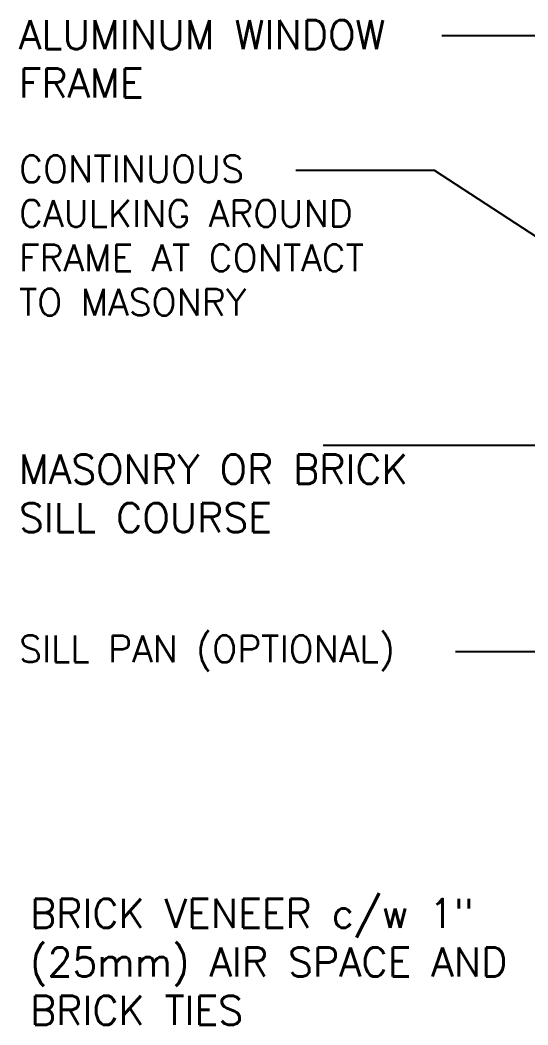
# Model space of a CAD drawing. Header units: inches. Extents: x 2869.3 to 2927.4, y 432.9 to 510.3.
# Drawn here: x 2869.27 to 2881.84, y 454.64 to 479.52 of the extents above; entities that cross this region are included whole.
import ezdxf

# ---------------------------------------------------------------- set-up
doc = ezdxf.new("R2010")
doc.units = ezdxf.units.IN
doc.header["$LTSCALE"] = 0.5
doc.header["$MEASUREMENT"] = 0
doc.layers.add('TEXT', color=4, linetype='CONTINUOUS')
doc.styles.add('DIM', font='romans.shx', dxfattribs={"width": 0.7})
doc.styles.get("Standard").update_dxf_attribs({"font": 'romans.shx'})
doc.dimstyles.new('ext_12', dxfattribs={"dimscale": 12, "dimtxt": 0.09375, "dimasz": 0.09375, "dimexe": 0.09375, "dimexo": 0.0625, "dimgap": 0.0625, "dimtad": 1, "dimdec": 1, "dimzin": 3, "dimdsep": 46, "dimlunit": 4, "dimtxsty": 'DIM', "dimcen": 0.09, "dimdle": 0.09375, "dimclrt": 4, "dimadec": 0, "dimazin": 0, "dimtfac": 1, "dimtdec": 1, "dimtmove": 2, "dimatfit": 3, "dimfxl": 1, "dimfrac": 2, "dimtolj": 1, "dimtzin": 0, "dimarcsym": 0})

msp = doc.modelspace()

# ---------------------------------------------------------------- texts
at = {"layer": 'TEXT', "char_height": 0.72, "attachment_point": 4}
for s, insert, width in [('ALUMINUM WINDOW\\PFRAME', (2869.2429, 478.5618), 10.53123), ('{\\H0.9167x;CONTINUOUS CAULKING AROUND FRAME AT CONTACT TO MASONRY}', (2869.2429, 474.1862), 10.53123), ('MASONRY OR BRICK SILL COURSE', (2869.2429, 467.8045), 10.53123), ('{\\H0.9167x;SILL PAN (OPTIONAL)}', (2869.2429, 463.8426), 10.53123), ('BRICK VENEER c/w 1" (25mm) AIR SPACE AND BRICK TIES', (2869.5172, 456.2051), 14.074591)]:
    msp.add_mtext(s, dxfattribs=dict(at, insert=insert, width=width))

# ---------------------------------------------------------------- leaders
at = {"layer": 'TEXT'}
msp.add_leader([(2888.108, 476.7712), (2882.1028, 479.1292), (2879.7138, 479.1292)], dimstyle='ext_12', dxfattribs=at)
for points in [[(2887.6696, 470.4904), (2879.5286, 475.7955), (2876.0952, 475.7955)], [(2884.2562, 468.9871), (2876.7713, 468.9871)], [(2889.337, 468.7072), (2882.3837, 463.8832), (2880.0542, 463.8832)]]:
    msp.add_leader(points, dimstyle='ext_12', override={"dimgap": 0.0625, "dimtad": 0}, dxfattribs=at)

doc.saveas('drawing.dxf')
